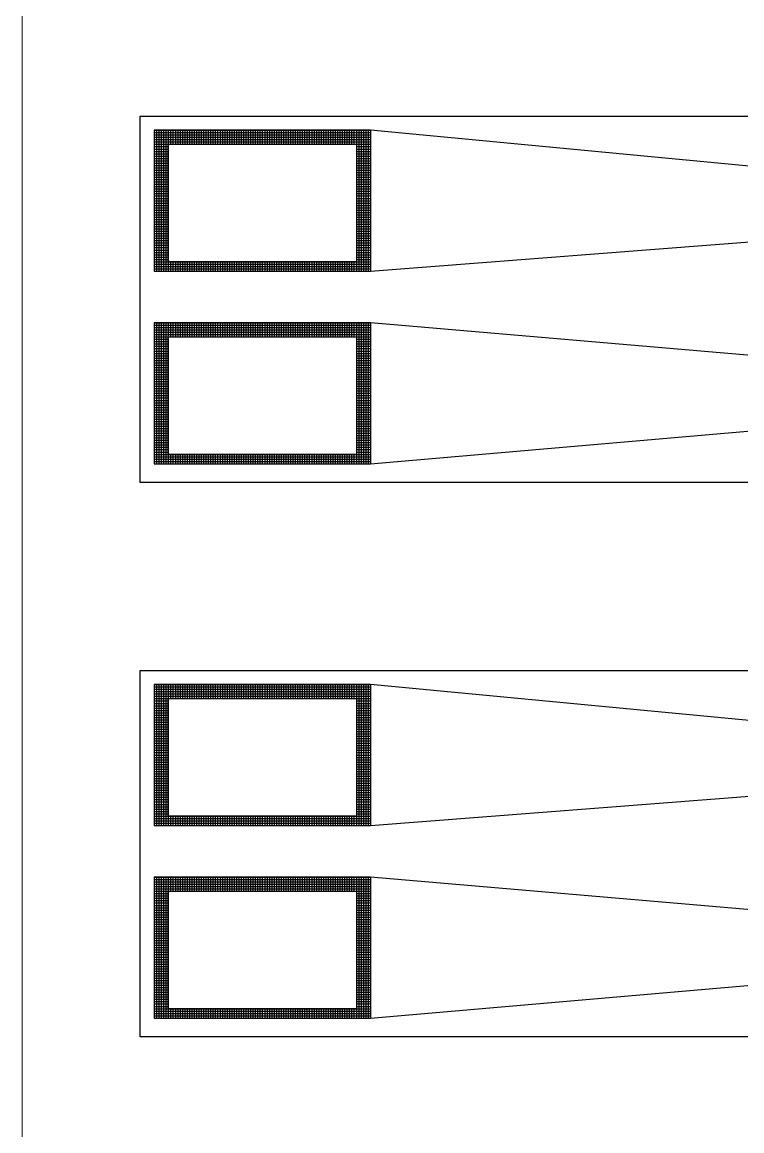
# Model space of a CAD drawing. Header units: millimetres. Extents: x 43.3 to 83.3, y 94.2 to 164.2.
# Drawn here: x 43.29 to 58.6, y 110.9 to 134.5 of the extents above; entities that cross this region are included whole.
import ezdxf

# ---------------------------------------------------------------- set-up
doc = ezdxf.new("R2010")
doc.units = ezdxf.units.MM
for name, color, linetype in [('Adhesion Layer', 52, 'Continuous'), ('Foil', 5, 'Continuous'), ('Opening', 1, 'Continuous'), ('Outline', 3, 'Continuous')]:
    doc.layers.add(name, color=color, linetype=linetype)

msp = doc.modelspace()

# ---------------------------------------------------------------- linework, layer by layer
at = {"layer": 'Adhesion Layer'}
for p, q in [((46.1, 132.2), (50.7, 132.2)), ((46.1, 132.2), (46.1, 129.2)), ((46.15, 132.2), (46.15, 129.2)), ((46.2, 132.2), (46.2, 129.2)), ((46.25, 132.2), (46.25, 129.2)), ((46.3, 132.2), (46.3, 129.2)), ((46.35, 132.2), (46.35, 129.2)), ((46.4, 132.2), (46.4, 129.2)), ((46.45, 132.2), (46.45, 131.9)), ((46.5, 132.2), (46.5, 131.9)), ((46.55, 132.2), (46.55, 131.9)), ((46.6, 132.2), (46.6, 131.9)), ((46.65, 132.2), (46.65, 131.9)), ((46.7, 132.2), (46.7, 131.9)), ((46.75, 132.2), (46.75, 131.9)), ((46.8, 132.2), (46.8, 131.9)), ((46.85, 132.2), (46.85, 131.9)), ((46.9, 132.2), (46.9, 131.9)), ((46.95, 132.2), (46.95, 131.9)), ((47, 132.2), (47, 131.9)), ((47.05, 132.2), (47.05, 131.9)), ((47.1, 132.2), (47.1, 131.9)), ((47.15, 132.2), (47.15, 131.9)), ((47.2, 132.2), (47.2, 131.9)), ((47.25, 132.2), (47.25, 131.9)), ((47.3, 132.2), (47.3, 131.9)), ((47.35, 132.2), (47.35, 131.9)), ((47.4, 132.2), (47.4, 131.9)), ((47.45, 132.2), (47.45, 131.9)), ((47.5, 132.2), (47.5, 131.9)), ((47.55, 132.2), (47.55, 131.9)), ((47.6, 132.2), (47.6, 131.9)), ((47.65, 132.2), (47.65, 131.9)), ((47.7, 132.2), (47.7, 131.9)), ((47.75, 132.2), (47.75, 131.9)), ((47.8, 132.2), (47.8, 131.9)), ((47.85, 132.2), (47.85, 131.9)), ((47.9, 132.2), (47.9, 131.9)), ((47.95, 132.2), (47.95, 131.9)), ((48, 132.2), (48, 131.9)), ((48.05, 132.2), (48.05, 131.9)), ((48.1, 132.2), (48.1, 131.9)), ((48.15, 132.2), (48.15, 131.9)), ((48.2, 132.2), (48.2, 131.9)), ((48.25, 132.2), (48.25, 131.9)), ((48.3, 132.2), (48.3, 131.9)), ((48.35, 132.2), (48.35, 131.9)), ((48.4, 132.2), (48.4, 131.9)), ((48.45, 132.2), (48.45, 131.9)), ((48.5, 132.2), (48.5, 131.9)), ((48.55, 132.2), (48.55, 131.9)), ((48.6, 132.2), (48.6, 131.9)), ((48.65, 132.2), (48.65, 131.9)), ((48.7, 132.2), (48.7, 131.9)), ((48.75, 132.2), (48.75, 131.9)), ((48.8, 132.2), (48.8, 131.9)), ((48.85, 132.2), (48.85, 131.9)), ((48.9, 132.2), (48.9, 131.9)), ((48.95, 132.2), (48.95, 131.9)), ((49, 132.2), (49, 131.9)), ((49.05, 132.2), (49.05, 131.9)), ((49.1, 132.2), (49.1, 131.9)), ((49.15, 132.2), (49.15, 131.9)), ((49.2, 132.2), (49.2, 131.9)), ((49.25, 132.2), (49.25, 131.9)), ((49.3, 132.2), (49.3, 131.9)), ((49.35, 132.2), (49.35, 131.9)), ((49.4, 132.2), (49.4, 131.9)), ((49.45, 132.2), (49.45, 131.9)), ((49.5, 132.2), (49.5, 131.9)), ((49.55, 132.2), (49.55, 131.9)), ((49.6, 132.2), (49.6, 131.9)), ((49.65, 132.2), (49.65, 131.9)), ((49.7, 132.2), (49.7, 131.9)), ((49.75, 132.2), (49.75, 131.9)), ((49.8, 132.2), (49.8, 131.9)), ((49.85, 132.2), (49.85, 131.9)), ((49.9, 132.2), (49.9, 131.9)), ((49.95, 132.2), (49.95, 131.9)), ((50, 132.2), (50, 131.9)), ((50.05, 132.2), (50.05, 131.9)), ((50.1, 132.2), (50.1, 131.9)), ((50.15, 132.2), (50.15, 131.9)), ((50.2, 132.2), (50.2, 131.9)), ((50.25, 132.2), (50.25, 131.9)), ((50.3, 132.2), (50.3, 131.9)), ((50.35, 132.2), (50.35, 131.9)), ((50.4, 132.2), (50.4, 129.2)), ((50.45, 132.2), (50.45, 129.2)), ((50.5, 132.2), (50.5, 129.2)), ((50.55, 132.2), (50.55, 129.2)), ((50.6, 132.2), (50.6, 129.2)), ((50.65, 132.2), (50.65, 129.2)), ((50.7, 132.2), (50.7, 129.2)), ((46.1, 132.15), (50.7, 132.15)), ((46.1, 132.1), (50.7, 132.1)), ((46.1, 132.05), (50.7, 132.05)), ((46.1, 132), (50.7, 132)), ((46.1, 131.95), (50.7, 131.95)), ((46.1, 131.9), (50.7, 131.9)), ((46.1, 131.85), (46.4, 131.85)), ((46.1, 131.8), (46.4, 131.8)), ((46.1, 131.75), (46.4, 131.75)), ((46.1, 131.7), (46.4, 131.7)), ((50.4, 131.85), (50.7, 131.85)), ((50.4, 131.8), (50.7, 131.8)), ((50.4, 131.75), (50.7, 131.75)), ((50.4, 131.7), (50.7, 131.7)), ((46.1, 131.65), (46.4, 131.65)), ((46.1, 131.6), (46.4, 131.6)), ((46.1, 131.55), (46.4, 131.55)), ((46.1, 131.5), (46.4, 131.5)), ((50.4, 131.65), (50.7, 131.65)), ((50.4, 131.6), (50.7, 131.6)), ((50.4, 131.55), (50.7, 131.55)), ((50.4, 131.5), (50.7, 131.5)), ((46.1, 131.45), (46.4, 131.45)), ((46.1, 131.4), (46.4, 131.4)), ((46.1, 131.35), (46.4, 131.35)), ((46.1, 131.3), (46.4, 131.3)), ((46.1, 131.25), (46.4, 131.25)), ((50.4, 131.45), (50.7, 131.45)), ((50.4, 131.4), (50.7, 131.4)), ((50.4, 131.35), (50.7, 131.35)), ((50.4, 131.3), (50.7, 131.3)), ((50.4, 131.25), (50.7, 131.25)), ((46.1, 131.2), (46.4, 131.2)), ((46.1, 131.15), (46.4, 131.15)), ((46.1, 131.1), (46.4, 131.1)), ((46.1, 131.05), (46.4, 131.05)), ((46.1, 131), (46.4, 131)), ((50.4, 131.2), (50.7, 131.2)), ((50.4, 131.15), (50.7, 131.15)), ((50.4, 131.1), (50.7, 131.1)), ((50.4, 131.05), (50.7, 131.05)), ((50.4, 131), (50.7, 131)), ((46.1, 130.95), (46.4, 130.95)), ((46.1, 130.9), (46.4, 130.9)), ((46.1, 130.85), (46.4, 130.85)), ((46.1, 130.8), (46.4, 130.8)), ((46.1, 130.75), (46.4, 130.75)), ((50.4, 130.95), (50.7, 130.95)), ((50.4, 130.9), (50.7, 130.9)), ((50.4, 130.85), (50.7, 130.85)), ((50.4, 130.8), (50.7, 130.8)), ((50.4, 130.75), (50.7, 130.75)), ((46.1, 130.7), (46.4, 130.7)), ((46.1, 130.65), (46.4, 130.65)), ((46.1, 130.6), (46.4, 130.6)), ((46.1, 130.55), (46.4, 130.55)), ((50.4, 130.7), (50.7, 130.7)), ((50.4, 130.65), (50.7, 130.65)), ((50.4, 130.6), (50.7, 130.6)), ((50.4, 130.55), (50.7, 130.55)), ((46.1, 130.5), (46.4, 130.5)), ((46.1, 130.45), (46.4, 130.45)), ((46.1, 130.4), (46.4, 130.4)), ((46.1, 130.35), (46.4, 130.35)), ((46.1, 130.3), (46.4, 130.3)), ((50.4, 130.5), (50.7, 130.5)), ((50.4, 130.45), (50.7, 130.45)), ((50.4, 130.4), (50.7, 130.4)), ((50.4, 130.35), (50.7, 130.35)), ((50.4, 130.3), (50.7, 130.3)), ((46.1, 130.25), (46.4, 130.25)), ((46.1, 130.2), (46.4, 130.2)), ((46.1, 130.15), (46.4, 130.15)), ((46.1, 130.1), (46.4, 130.1)), ((46.1, 130.05), (46.4, 130.05)), ((50.4, 130.25), (50.7, 130.25)), ((50.4, 130.2), (50.7, 130.2)), ((50.4, 130.15), (50.7, 130.15)), ((50.4, 130.1), (50.7, 130.1)), ((50.4, 130.05), (50.7, 130.05)), ((46.1, 130), (46.4, 130)), ((46.1, 129.95), (46.4, 129.95)), ((46.1, 129.9), (46.4, 129.9)), ((46.1, 129.85), (46.4, 129.85)), ((50.4, 130), (50.7, 130)), ((50.4, 129.95), (50.7, 129.95)), ((50.4, 129.9), (50.7, 129.9)), ((50.4, 129.85), (50.7, 129.85)), ((46.1, 129.8), (46.4, 129.8)), ((46.1, 129.75), (46.4, 129.75)), ((46.1, 129.7), (46.4, 129.7)), ((46.1, 129.65), (46.4, 129.65)), ((46.1, 129.6), (46.4, 129.6)), ((50.4, 129.8), (50.7, 129.8)), ((50.4, 129.75), (50.7, 129.75)), ((50.4, 129.7), (50.7, 129.7)), ((50.4, 129.65), (50.7, 129.65)), ((50.4, 129.6), (50.7, 129.6)), ((46.1, 129.55), (46.4, 129.55)), ((46.1, 129.5), (46.4, 129.5)), ((46.1, 129.45), (46.4, 129.45)), ((46.1, 129.4), (50.7, 129.4)), ((46.1, 129.35), (50.7, 129.35)), ((46.45, 129.4), (46.45, 129.2)), ((46.5, 129.4), (46.5, 129.2)), ((46.55, 129.4), (46.55, 129.2)), ((46.6, 129.4), (46.6, 129.2)), ((46.65, 129.4), (46.65, 129.2)), ((46.7, 129.4), (46.7, 129.2)), ((46.75, 129.4), (46.75, 129.2)), ((46.8, 129.4), (46.8, 129.2)), ((46.85, 129.4), (46.85, 129.2)), ((46.9, 129.4), (46.9, 129.2)), ((46.95, 129.4), (46.95, 129.2)), ((47, 129.4), (47, 129.2)), ((47.05, 129.4), (47.05, 129.2)), ((47.1, 129.4), (47.1, 129.2)), ((47.15, 129.4), (47.15, 129.2)), ((47.2, 129.4), (47.2, 129.2)), ((47.25, 129.4), (47.25, 129.2)), ((47.3, 129.4), (47.3, 129.2)), ((47.35, 129.4), (47.35, 129.2)), ((47.4, 129.4), (47.4, 129.2)), ((47.45, 129.4), (47.45, 129.2)), ((47.5, 129.4), (47.5, 129.2)), ((47.55, 129.4), (47.55, 129.2)), ((47.6, 129.4), (47.6, 129.2)), ((47.65, 129.4), (47.65, 129.2)), ((47.7, 129.4), (47.7, 129.2)), ((47.75, 129.4), (47.75, 129.2)), ((47.8, 129.4), (47.8, 129.2)), ((47.85, 129.4), (47.85, 129.2)), ((47.9, 129.4), (47.9, 129.2)), ((47.95, 129.4), (47.95, 129.2)), ((48, 129.4), (48, 129.2)), ((48.05, 129.4), (48.05, 129.2)), ((48.1, 129.4), (48.1, 129.2)), ((48.15, 129.4), (48.15, 129.2)), ((48.2, 129.4), (48.2, 129.2)), ((48.25, 129.4), (48.25, 129.2)), ((48.3, 129.4), (48.3, 129.2)), ((48.35, 129.4), (48.35, 129.2)), ((48.4, 129.4), (48.4, 129.2)), ((48.45, 129.4), (48.45, 129.2)), ((48.5, 129.4), (48.5, 129.2)), ((48.55, 129.4), (48.55, 129.2)), ((48.6, 129.4), (48.6, 129.2)), ((48.65, 129.4), (48.65, 129.2)), ((48.7, 129.4), (48.7, 129.2)), ((48.75, 129.4), (48.75, 129.2)), ((48.8, 129.4), (48.8, 129.2)), ((48.85, 129.4), (48.85, 129.2)), ((48.9, 129.4), (48.9, 129.2)), ((48.95, 129.4), (48.95, 129.2)), ((49, 129.4), (49, 129.2)), ((49.05, 129.4), (49.05, 129.2)), ((49.1, 129.4), (49.1, 129.2)), ((49.15, 129.4), (49.15, 129.2)), ((49.2, 129.4), (49.2, 129.2)), ((49.25, 129.4), (49.25, 129.2)), ((49.3, 129.4), (49.3, 129.2)), ((49.35, 129.4), (49.35, 129.2)), ((49.4, 129.4), (49.4, 129.2)), ((49.45, 129.4), (49.45, 129.2)), ((49.5, 129.4), (49.5, 129.2)), ((49.55, 129.4), (49.55, 129.2)), ((49.6, 129.4), (49.6, 129.2)), ((49.65, 129.4), (49.65, 129.2)), ((49.7, 129.4), (49.7, 129.2)), ((49.75, 129.4), (49.75, 129.2)), ((49.8, 129.4), (49.8, 129.2)), ((49.85, 129.4), (49.85, 129.2)), ((49.9, 129.4), (49.9, 129.2)), ((49.95, 129.4), (49.95, 129.2)), ((50, 129.4), (50, 129.2)), ((50.05, 129.4), (50.05, 129.2)), ((50.1, 129.4), (50.1, 129.2)), ((50.15, 129.4), (50.15, 129.2)), ((50.2, 129.4), (50.2, 129.2)), ((50.25, 129.4), (50.25, 129.2)), ((50.3, 129.4), (50.3, 129.2)), ((50.35, 129.4), (50.35, 129.2)), ((50.4, 129.55), (50.7, 129.55)), ((50.4, 129.5), (50.7, 129.5)), ((50.4, 129.45), (50.7, 129.45)), ((46.1, 129.3), (50.7, 129.3)), ((46.1, 129.25), (50.7, 129.25)), ((46.1, 129.2), (50.7, 129.2)), ((46.1, 128.1), (50.7, 128.1)), ((46.1, 128.1), (46.1, 125.1)), ((46.1, 128.05), (50.7, 128.05)), ((46.1, 128), (50.7, 128)), ((46.1, 127.95), (50.7, 127.95)), ((46.15, 128.1), (46.15, 125.1)), ((46.2, 128.1), (46.2, 125.1)), ((46.25, 128.1), (46.25, 125.1)), ((46.3, 128.1), (46.3, 125.1)), ((46.35, 128.1), (46.35, 125.1)), ((46.4, 128.1), (46.4, 125.1)), ((46.45, 128.1), (46.45, 127.8)), ((46.5, 128.1), (46.5, 127.8)), ((46.55, 128.1), (46.55, 127.8)), ((46.6, 128.1), (46.6, 127.8)), ((46.65, 128.1), (46.65, 127.8)), ((46.7, 128.1), (46.7, 127.8)), ((46.75, 128.1), (46.75, 127.8)), ((46.8, 128.1), (46.8, 127.8)), ((46.85, 128.1), (46.85, 127.8)), ((46.9, 128.1), (46.9, 127.8)), ((46.95, 128.1), (46.95, 127.8)), ((47, 128.1), (47, 127.8)), ((47.05, 128.1), (47.05, 127.8)), ((47.1, 128.1), (47.1, 127.8)), ((47.15, 128.1), (47.15, 127.8)), ((47.2, 128.1), (47.2, 127.8)), ((47.25, 128.1), (47.25, 127.8)), ((47.3, 128.1), (47.3, 127.8)), ((47.35, 128.1), (47.35, 127.8)), ((47.4, 128.1), (47.4, 127.8)), ((47.45, 128.1), (47.45, 127.8)), ((47.5, 128.1), (47.5, 127.8)), ((47.55, 128.1), (47.55, 127.8)), ((47.6, 128.1), (47.6, 127.8)), ((47.65, 128.1), (47.65, 127.8)), ((47.7, 128.1), (47.7, 127.8)), ((47.75, 128.1), (47.75, 127.8)), ((47.8, 128.1), (47.8, 127.8)), ((47.85, 128.1), (47.85, 127.8)), ((47.9, 128.1), (47.9, 127.8)), ((47.95, 128.1), (47.95, 127.8)), ((48, 128.1), (48, 127.8)), ((48.05, 128.1), (48.05, 127.8)), ((48.1, 128.1), (48.1, 127.8)), ((48.15, 128.1), (48.15, 127.8)), ((48.2, 128.1), (48.2, 127.8)), ((48.25, 128.1), (48.25, 127.8)), ((48.3, 128.1), (48.3, 127.8)), ((48.35, 128.1), (48.35, 127.8)), ((48.4, 128.1), (48.4, 127.8)), ((48.45, 128.1), (48.45, 127.8)), ((48.5, 128.1), (48.5, 127.8)), ((48.55, 128.1), (48.55, 127.8)), ((48.6, 128.1), (48.6, 127.8)), ((48.65, 128.1), (48.65, 127.8)), ((48.7, 128.1), (48.7, 127.8)), ((48.75, 128.1), (48.75, 127.8)), ((48.8, 128.1), (48.8, 127.8)), ((48.85, 128.1), (48.85, 127.8)), ((48.9, 128.1), (48.9, 127.8)), ((48.95, 128.1), (48.95, 127.8)), ((49, 128.1), (49, 127.8)), ((49.05, 128.1), (49.05, 127.8)), ((49.1, 128.1), (49.1, 127.8)), ((49.15, 128.1), (49.15, 127.8)), ((49.2, 128.1), (49.2, 127.8)), ((49.25, 128.1), (49.25, 127.8)), ((49.3, 128.1), (49.3, 127.8)), ((49.35, 128.1), (49.35, 127.8)), ((49.4, 128.1), (49.4, 127.8)), ((49.45, 128.1), (49.45, 127.8)), ((49.5, 128.1), (49.5, 127.8)), ((49.55, 128.1), (49.55, 127.8)), ((49.6, 128.1), (49.6, 127.8)), ((49.65, 128.1), (49.65, 127.8)), ((49.7, 128.1), (49.7, 127.8)), ((49.75, 128.1), (49.75, 127.8)), ((49.8, 128.1), (49.8, 127.8)), ((49.85, 128.1), (49.85, 127.8)), ((49.9, 128.1), (49.9, 127.8)), ((49.95, 128.1), (49.95, 127.8)), ((50, 128.1), (50, 127.8)), ((50.05, 128.1), (50.05, 127.8)), ((50.1, 128.1), (50.1, 127.8)), ((50.15, 128.1), (50.15, 127.8)), ((50.2, 128.1), (50.2, 127.8)), ((50.25, 128.1), (50.25, 127.8)), ((50.3, 128.1), (50.3, 127.8)), ((50.35, 128.1), (50.35, 127.8)), ((50.4, 128.1), (50.4, 125.1)), ((50.45, 128.1), (50.45, 125.1)), ((50.5, 128.1), (50.5, 125.1)), ((50.55, 128.1), (50.55, 125.1)), ((50.6, 128.1), (50.6, 125.1)), ((50.65, 128.1), (50.65, 125.1)), ((50.7, 128.1), (50.7, 125.1)), ((46.1, 127.9), (50.7, 127.9)), ((46.1, 127.85), (50.7, 127.85)), ((46.1, 127.8), (50.7, 127.8)), ((46.1, 127.75), (46.4, 127.75)), ((46.1, 127.7), (46.4, 127.7)), ((50.4, 127.75), (50.7, 127.75)), ((50.4, 127.7), (50.7, 127.7)), ((46.1, 127.65), (46.4, 127.65)), ((46.1, 127.6), (46.4, 127.6)), ((46.1, 127.55), (46.4, 127.55)), ((46.1, 127.5), (46.4, 127.5)), ((46.1, 127.45), (46.4, 127.45)), ((50.4, 127.65), (50.7, 127.65)), ((50.4, 127.6), (50.7, 127.6)), ((50.4, 127.55), (50.7, 127.55)), ((50.4, 127.5), (50.7, 127.5)), ((50.4, 127.45), (50.7, 127.45)), ((46.1, 127.4), (46.4, 127.4)), ((46.1, 127.35), (46.4, 127.35)), ((46.1, 127.3), (46.4, 127.3)), ((46.1, 127.25), (46.4, 127.25)), ((50.4, 127.4), (50.7, 127.4)), ((50.4, 127.35), (50.7, 127.35)), ((50.4, 127.3), (50.7, 127.3)), ((50.4, 127.25), (50.7, 127.25)), ((46.1, 127.2), (46.4, 127.2)), ((46.1, 127.15), (46.4, 127.15)), ((46.1, 127.1), (46.4, 127.1)), ((46.1, 127.05), (46.4, 127.05)), ((46.1, 127), (46.4, 127)), ((50.4, 127.2), (50.7, 127.2)), ((50.4, 127.15), (50.7, 127.15)), ((50.4, 127.1), (50.7, 127.1)), ((50.4, 127.05), (50.7, 127.05)), ((50.4, 127), (50.7, 127)), ((46.1, 126.95), (46.4, 126.95)), ((46.1, 126.9), (46.4, 126.9)), ((46.1, 126.85), (46.4, 126.85)), ((46.1, 126.8), (46.4, 126.8)), ((46.1, 126.75), (46.4, 126.75)), ((50.4, 126.95), (50.7, 126.95)), ((50.4, 126.9), (50.7, 126.9)), ((50.4, 126.85), (50.7, 126.85)), ((50.4, 126.8), (50.7, 126.8)), ((50.4, 126.75), (50.7, 126.75)), ((46.1, 126.7), (46.4, 126.7)), ((46.1, 126.65), (46.4, 126.65)), ((46.1, 126.6), (46.4, 126.6)), ((46.1, 126.55), (46.4, 126.55)), ((46.1, 126.5), (46.4, 126.5)), ((50.4, 126.7), (50.7, 126.7)), ((50.4, 126.65), (50.7, 126.65)), ((50.4, 126.6), (50.7, 126.6)), ((50.4, 126.55), (50.7, 126.55)), ((50.4, 126.5), (50.7, 126.5)), ((46.1, 126.45), (46.4, 126.45)), ((46.1, 126.4), (46.4, 126.4)), ((46.1, 126.35), (46.4, 126.35)), ((46.1, 126.3), (46.4, 126.3)), ((50.4, 126.45), (50.7, 126.45)), ((50.4, 126.4), (50.7, 126.4)), ((50.4, 126.35), (50.7, 126.35)), ((50.4, 126.3), (50.7, 126.3)), ((46.1, 126.25), (46.4, 126.25)), ((46.1, 126.2), (46.4, 126.2)), ((46.1, 126.15), (46.4, 126.15)), ((46.1, 126.1), (46.4, 126.1)), ((46.1, 126.05), (46.4, 126.05)), ((50.4, 126.25), (50.7, 126.25)), ((50.4, 126.2), (50.7, 126.2)), ((50.4, 126.15), (50.7, 126.15)), ((50.4, 126.1), (50.7, 126.1)), ((50.4, 126.05), (50.7, 126.05)), ((46.1, 126), (46.4, 126)), ((46.1, 125.95), (46.4, 125.95)), ((46.1, 125.9), (46.4, 125.9)), ((46.1, 125.85), (46.4, 125.85)), ((46.1, 125.8), (46.4, 125.8)), ((50.4, 126), (50.7, 126)), ((50.4, 125.95), (50.7, 125.95)), ((50.4, 125.9), (50.7, 125.9)), ((50.4, 125.85), (50.7, 125.85)), ((50.4, 125.8), (50.7, 125.8)), ((46.1, 125.75), (46.4, 125.75)), ((46.1, 125.7), (46.4, 125.7)), ((46.1, 125.65), (46.4, 125.65)), ((46.1, 125.6), (46.4, 125.6)), ((50.4, 125.75), (50.7, 125.75)), ((50.4, 125.7), (50.7, 125.7)), ((50.4, 125.65), (50.7, 125.65)), ((50.4, 125.6), (50.7, 125.6)), ((46.1, 125.55), (46.4, 125.55)), ((46.1, 125.5), (46.4, 125.5)), ((46.1, 125.45), (46.4, 125.45)), ((46.1, 125.4), (46.4, 125.4)), ((46.1, 125.35), (46.4, 125.35)), ((50.4, 125.55), (50.7, 125.55)), ((50.4, 125.5), (50.7, 125.5)), ((50.4, 125.45), (50.7, 125.45)), ((50.4, 125.4), (50.7, 125.4)), ((50.4, 125.35), (50.7, 125.35)), ((46.1, 125.3), (50.7, 125.3)), ((46.1, 125.25), (50.7, 125.25)), ((46.1, 125.2), (50.7, 125.2)), ((46.1, 125.15), (50.7, 125.15)), ((46.1, 125.1), (50.7, 125.1)), ((46.45, 125.3), (46.45, 125.1)), ((46.5, 125.3), (46.5, 125.1)), ((46.55, 125.3), (46.55, 125.1)), ((46.6, 125.3), (46.6, 125.1)), ((46.65, 125.3), (46.65, 125.1)), ((46.7, 125.3), (46.7, 125.1)), ((46.75, 125.3), (46.75, 125.1)), ((46.8, 125.3), (46.8, 125.1)), ((46.85, 125.3), (46.85, 125.1)), ((46.9, 125.3), (46.9, 125.1)), ((46.95, 125.3), (46.95, 125.1)), ((47, 125.3), (47, 125.1)), ((47.05, 125.3), (47.05, 125.1)), ((47.1, 125.3), (47.1, 125.1)), ((47.15, 125.3), (47.15, 125.1)), ((47.2, 125.3), (47.2, 125.1)), ((47.25, 125.3), (47.25, 125.1)), ((47.3, 125.3), (47.3, 125.1)), ((47.35, 125.3), (47.35, 125.1)), ((47.4, 125.3), (47.4, 125.1)), ((47.45, 125.3), (47.45, 125.1)), ((47.5, 125.3), (47.5, 125.1)), ((47.55, 125.3), (47.55, 125.1)), ((47.6, 125.3), (47.6, 125.1)), ((47.65, 125.3), (47.65, 125.1)), ((47.7, 125.3), (47.7, 125.1)), ((47.75, 125.3), (47.75, 125.1)), ((47.8, 125.3), (47.8, 125.1)), ((47.85, 125.3), (47.85, 125.1)), ((47.9, 125.3), (47.9, 125.1)), ((47.95, 125.3), (47.95, 125.1)), ((48, 125.3), (48, 125.1)), ((48.05, 125.3), (48.05, 125.1)), ((48.1, 125.3), (48.1, 125.1)), ((48.15, 125.3), (48.15, 125.1)), ((48.2, 125.3), (48.2, 125.1)), ((48.25, 125.3), (48.25, 125.1)), ((48.3, 125.3), (48.3, 125.1)), ((48.35, 125.3), (48.35, 125.1)), ((48.4, 125.3), (48.4, 125.1)), ((48.45, 125.3), (48.45, 125.1)), ((48.5, 125.3), (48.5, 125.1)), ((48.55, 125.3), (48.55, 125.1)), ((48.6, 125.3), (48.6, 125.1)), ((48.65, 125.3), (48.65, 125.1)), ((48.7, 125.3), (48.7, 125.1)), ((48.75, 125.3), (48.75, 125.1)), ((48.8, 125.3), (48.8, 125.1)), ((48.85, 125.3), (48.85, 125.1)), ((48.9, 125.3), (48.9, 125.1)), ((48.95, 125.3), (48.95, 125.1)), ((49, 125.3), (49, 125.1)), ((49.05, 125.3), (49.05, 125.1)), ((49.1, 125.3), (49.1, 125.1)), ((49.15, 125.3), (49.15, 125.1)), ((49.2, 125.3), (49.2, 125.1)), ((49.25, 125.3), (49.25, 125.1)), ((49.3, 125.3), (49.3, 125.1)), ((49.35, 125.3), (49.35, 125.1)), ((49.4, 125.3), (49.4, 125.1)), ((49.45, 125.3), (49.45, 125.1)), ((49.5, 125.3), (49.5, 125.1)), ((49.55, 125.3), (49.55, 125.1)), ((49.6, 125.3), (49.6, 125.1)), ((49.65, 125.3), (49.65, 125.1)), ((49.7, 125.3), (49.7, 125.1)), ((49.75, 125.3), (49.75, 125.1)), ((49.8, 125.3), (49.8, 125.1)), ((49.85, 125.3), (49.85, 125.1)), ((49.9, 125.3), (49.9, 125.1)), ((49.95, 125.3), (49.95, 125.1)), ((50, 125.3), (50, 125.1)), ((50.05, 125.3), (50.05, 125.1)), ((50.1, 125.3), (50.1, 125.1)), ((50.15, 125.3), (50.15, 125.1)), ((50.2, 125.3), (50.2, 125.1)), ((50.25, 125.3), (50.25, 125.1)), ((50.3, 125.3), (50.3, 125.1)), ((50.35, 125.3), (50.35, 125.1)), ((46.1, 120.4), (50.7, 120.4)), ((46.1, 120.4), (46.1, 117.4)), ((46.15, 120.4), (46.15, 117.4)), ((46.2, 120.4), (46.2, 117.4)), ((46.25, 120.4), (46.25, 117.4)), ((46.3, 120.4), (46.3, 117.4)), ((46.35, 120.4), (46.35, 117.4)), ((46.4, 120.4), (46.4, 117.4)), ((46.45, 120.4), (46.45, 120.1)), ((46.5, 120.4), (46.5, 120.1)), ((46.55, 120.4), (46.55, 120.1)), ((46.6, 120.4), (46.6, 120.1)), ((46.65, 120.4), (46.65, 120.1)), ((46.7, 120.4), (46.7, 120.1)), ((46.75, 120.4), (46.75, 120.1)), ((46.8, 120.4), (46.8, 120.1)), ((46.85, 120.4), (46.85, 120.1)), ((46.9, 120.4), (46.9, 120.1)), ((46.95, 120.4), (46.95, 120.1)), ((47, 120.4), (47, 120.1)), ((47.05, 120.4), (47.05, 120.1)), ((47.1, 120.4), (47.1, 120.1)), ((47.15, 120.4), (47.15, 120.1)), ((47.2, 120.4), (47.2, 120.1)), ((47.25, 120.4), (47.25, 120.1)), ((47.3, 120.4), (47.3, 120.1)), ((47.35, 120.4), (47.35, 120.1)), ((47.4, 120.4), (47.4, 120.1)), ((47.45, 120.4), (47.45, 120.1)), ((47.5, 120.4), (47.5, 120.1)), ((47.55, 120.4), (47.55, 120.1)), ((47.6, 120.4), (47.6, 120.1)), ((47.65, 120.4), (47.65, 120.1)), ((47.7, 120.4), (47.7, 120.1)), ((47.75, 120.4), (47.75, 120.1)), ((47.8, 120.4), (47.8, 120.1)), ((47.85, 120.4), (47.85, 120.1)), ((47.9, 120.4), (47.9, 120.1)), ((47.95, 120.4), (47.95, 120.1)), ((48, 120.4), (48, 120.1)), ((48.05, 120.4), (48.05, 120.1)), ((48.1, 120.4), (48.1, 120.1)), ((48.15, 120.4), (48.15, 120.1)), ((48.2, 120.4), (48.2, 120.1)), ((48.25, 120.4), (48.25, 120.1)), ((48.3, 120.4), (48.3, 120.1)), ((48.35, 120.4), (48.35, 120.1)), ((48.4, 120.4), (48.4, 120.1)), ((48.45, 120.4), (48.45, 120.1)), ((48.5, 120.4), (48.5, 120.1)), ((48.55, 120.4), (48.55, 120.1)), ((48.6, 120.4), (48.6, 120.1)), ((48.65, 120.4), (48.65, 120.1)), ((48.7, 120.4), (48.7, 120.1)), ((48.75, 120.4), (48.75, 120.1)), ((48.8, 120.4), (48.8, 120.1)), ((48.85, 120.4), (48.85, 120.1)), ((48.9, 120.4), (48.9, 120.1)), ((48.95, 120.4), (48.95, 120.1)), ((49, 120.4), (49, 120.1)), ((49.05, 120.4), (49.05, 120.1)), ((49.1, 120.4), (49.1, 120.1)), ((49.15, 120.4), (49.15, 120.1)), ((49.2, 120.4), (49.2, 120.1)), ((49.25, 120.4), (49.25, 120.1)), ((49.3, 120.4), (49.3, 120.1)), ((49.35, 120.4), (49.35, 120.1)), ((49.4, 120.4), (49.4, 120.1)), ((49.45, 120.4), (49.45, 120.1)), ((49.5, 120.4), (49.5, 120.1)), ((49.55, 120.4), (49.55, 120.1)), ((49.6, 120.4), (49.6, 120.1)), ((49.65, 120.4), (49.65, 120.1)), ((49.7, 120.4), (49.7, 120.1)), ((49.75, 120.4), (49.75, 120.1)), ((49.8, 120.4), (49.8, 120.1)), ((49.85, 120.4), (49.85, 120.1)), ((49.9, 120.4), (49.9, 120.1)), ((49.95, 120.4), (49.95, 120.1)), ((50, 120.4), (50, 120.1)), ((50.05, 120.4), (50.05, 120.1)), ((50.1, 120.4), (50.1, 120.1)), ((50.15, 120.4), (50.15, 120.1)), ((50.2, 120.4), (50.2, 120.1)), ((50.25, 120.4), (50.25, 120.1)), ((50.3, 120.4), (50.3, 120.1)), ((50.35, 120.4), (50.35, 120.1)), ((50.4, 120.4), (50.4, 117.4)), ((50.45, 120.4), (50.45, 117.4)), ((50.5, 120.4), (50.5, 117.4)), ((50.55, 120.4), (50.55, 117.4)), ((50.6, 120.4), (50.6, 117.4)), ((50.65, 120.4), (50.65, 117.4)), ((50.7, 120.4), (50.7, 117.4)), ((46.1, 120.35), (50.7, 120.35)), ((46.1, 120.3), (50.7, 120.3)), ((46.1, 120.25), (50.7, 120.25)), ((46.1, 120.2), (50.7, 120.2)), ((46.1, 120.15), (50.7, 120.15)), ((46.1, 120.1), (50.7, 120.1)), ((46.1, 120.05), (46.4, 120.05)), ((46.1, 120), (46.4, 120)), ((46.1, 119.95), (46.4, 119.95)), ((46.1, 119.9), (46.4, 119.9)), ((50.4, 120.05), (50.7, 120.05)), ((50.4, 120), (50.7, 120)), ((50.4, 119.95), (50.7, 119.95)), ((50.4, 119.9), (50.7, 119.9)), ((46.1, 119.85), (46.4, 119.85)), ((46.1, 119.8), (46.4, 119.8)), ((46.1, 119.75), (46.4, 119.75)), ((46.1, 119.7), (46.4, 119.7)), ((50.4, 119.85), (50.7, 119.85)), ((50.4, 119.8), (50.7, 119.8)), ((50.4, 119.75), (50.7, 119.75)), ((50.4, 119.7), (50.7, 119.7)), ((46.1, 119.65), (46.4, 119.65)), ((46.1, 119.6), (46.4, 119.6)), ((46.1, 119.55), (46.4, 119.55)), ((46.1, 119.5), (46.4, 119.5)), ((46.1, 119.45), (46.4, 119.45)), ((50.4, 119.65), (50.7, 119.65)), ((50.4, 119.6), (50.7, 119.6)), ((50.4, 119.55), (50.7, 119.55)), ((50.4, 119.5), (50.7, 119.5)), ((50.4, 119.45), (50.7, 119.45)), ((46.1, 119.4), (46.4, 119.4)), ((46.1, 119.35), (46.4, 119.35)), ((46.1, 119.3), (46.4, 119.3)), ((46.1, 119.25), (46.4, 119.25)), ((46.1, 119.2), (46.4, 119.2)), ((50.4, 119.4), (50.7, 119.4)), ((50.4, 119.35), (50.7, 119.35)), ((50.4, 119.3), (50.7, 119.3)), ((50.4, 119.25), (50.7, 119.25)), ((50.4, 119.2), (50.7, 119.2)), ((46.1, 119.15), (46.4, 119.15)), ((46.1, 119.1), (46.4, 119.1)), ((46.1, 119.05), (46.4, 119.05)), ((46.1, 119), (46.4, 119)), ((46.1, 118.95), (46.4, 118.95)), ((50.4, 119.15), (50.7, 119.15)), ((50.4, 119.1), (50.7, 119.1)), ((50.4, 119.05), (50.7, 119.05)), ((50.4, 119), (50.7, 119)), ((50.4, 118.95), (50.7, 118.95)), ((46.1, 118.9), (46.4, 118.9)), ((46.1, 118.85), (46.4, 118.85)), ((46.1, 118.8), (46.4, 118.8)), ((46.1, 118.75), (46.4, 118.75)), ((50.4, 118.9), (50.7, 118.9)), ((50.4, 118.85), (50.7, 118.85)), ((50.4, 118.8), (50.7, 118.8)), ((50.4, 118.75), (50.7, 118.75)), ((46.1, 118.7), (46.4, 118.7)), ((46.1, 118.65), (46.4, 118.65)), ((46.1, 118.6), (46.4, 118.6)), ((46.1, 118.55), (46.4, 118.55)), ((46.1, 118.5), (46.4, 118.5)), ((50.4, 118.7), (50.7, 118.7)), ((50.4, 118.65), (50.7, 118.65)), ((50.4, 118.6), (50.7, 118.6)), ((50.4, 118.55), (50.7, 118.55)), ((50.4, 118.5), (50.7, 118.5)), ((46.1, 118.45), (46.4, 118.45)), ((46.1, 118.4), (46.4, 118.4)), ((46.1, 118.35), (46.4, 118.35)), ((46.1, 118.3), (46.4, 118.3)), ((46.1, 118.25), (46.4, 118.25)), ((50.4, 118.45), (50.7, 118.45)), ((50.4, 118.4), (50.7, 118.4)), ((50.4, 118.35), (50.7, 118.35)), ((50.4, 118.3), (50.7, 118.3)), ((50.4, 118.25), (50.7, 118.25)), ((46.1, 118.2), (46.4, 118.2)), ((46.1, 118.15), (46.4, 118.15)), ((46.1, 118.1), (46.4, 118.1)), ((46.1, 118.05), (46.4, 118.05)), ((50.4, 118.2), (50.7, 118.2)), ((50.4, 118.15), (50.7, 118.15)), ((50.4, 118.1), (50.7, 118.1)), ((50.4, 118.05), (50.7, 118.05)), ((46.1, 118), (46.4, 118)), ((46.1, 117.95), (46.4, 117.95)), ((46.1, 117.9), (46.4, 117.9)), ((46.1, 117.85), (46.4, 117.85)), ((46.1, 117.8), (46.4, 117.8)), ((50.4, 118), (50.7, 118)), ((50.4, 117.95), (50.7, 117.95)), ((50.4, 117.9), (50.7, 117.9)), ((50.4, 117.85), (50.7, 117.85)), ((50.4, 117.8), (50.7, 117.8)), ((46.1, 117.75), (46.4, 117.75)), ((46.1, 117.7), (46.4, 117.7)), ((46.1, 117.65), (46.4, 117.65)), ((46.1, 117.6), (50.7, 117.6)), ((46.1, 117.55), (50.7, 117.55)), ((46.45, 117.6), (46.45, 117.4)), ((46.5, 117.6), (46.5, 117.4)), ((46.55, 117.6), (46.55, 117.4)), ((46.6, 117.6), (46.6, 117.4)), ((46.65, 117.6), (46.65, 117.4)), ((46.7, 117.6), (46.7, 117.4)), ((46.75, 117.6), (46.75, 117.4)), ((46.8, 117.6), (46.8, 117.4)), ((46.85, 117.6), (46.85, 117.4)), ((46.9, 117.6), (46.9, 117.4)), ((46.95, 117.6), (46.95, 117.4)), ((47, 117.6), (47, 117.4)), ((47.05, 117.6), (47.05, 117.4)), ((47.1, 117.6), (47.1, 117.4)), ((47.15, 117.6), (47.15, 117.4)), ((47.2, 117.6), (47.2, 117.4)), ((47.25, 117.6), (47.25, 117.4)), ((47.3, 117.6), (47.3, 117.4)), ((47.35, 117.6), (47.35, 117.4)), ((47.4, 117.6), (47.4, 117.4)), ((47.45, 117.6), (47.45, 117.4)), ((47.5, 117.6), (47.5, 117.4)), ((47.55, 117.6), (47.55, 117.4)), ((47.6, 117.6), (47.6, 117.4)), ((47.65, 117.6), (47.65, 117.4)), ((47.7, 117.6), (47.7, 117.4)), ((47.75, 117.6), (47.75, 117.4)), ((47.8, 117.6), (47.8, 117.4)), ((47.85, 117.6), (47.85, 117.4)), ((47.9, 117.6), (47.9, 117.4)), ((47.95, 117.6), (47.95, 117.4)), ((48, 117.6), (48, 117.4)), ((48.05, 117.6), (48.05, 117.4)), ((48.1, 117.6), (48.1, 117.4)), ((48.15, 117.6), (48.15, 117.4)), ((48.2, 117.6), (48.2, 117.4)), ((48.25, 117.6), (48.25, 117.4)), ((48.3, 117.6), (48.3, 117.4)), ((48.35, 117.6), (48.35, 117.4)), ((48.4, 117.6), (48.4, 117.4)), ((48.45, 117.6), (48.45, 117.4)), ((48.5, 117.6), (48.5, 117.4)), ((48.55, 117.6), (48.55, 117.4)), ((48.6, 117.6), (48.6, 117.4)), ((48.65, 117.6), (48.65, 117.4)), ((48.7, 117.6), (48.7, 117.4)), ((48.75, 117.6), (48.75, 117.4)), ((48.8, 117.6), (48.8, 117.4)), ((48.85, 117.6), (48.85, 117.4)), ((48.9, 117.6), (48.9, 117.4)), ((48.95, 117.6), (48.95, 117.4)), ((49, 117.6), (49, 117.4)), ((49.05, 117.6), (49.05, 117.4)), ((49.1, 117.6), (49.1, 117.4)), ((49.15, 117.6), (49.15, 117.4)), ((49.2, 117.6), (49.2, 117.4)), ((49.25, 117.6), (49.25, 117.4)), ((49.3, 117.6), (49.3, 117.4)), ((49.35, 117.6), (49.35, 117.4)), ((49.4, 117.6), (49.4, 117.4)), ((49.45, 117.6), (49.45, 117.4)), ((49.5, 117.6), (49.5, 117.4)), ((49.55, 117.6), (49.55, 117.4)), ((49.6, 117.6), (49.6, 117.4)), ((49.65, 117.6), (49.65, 117.4)), ((49.7, 117.6), (49.7, 117.4)), ((49.75, 117.6), (49.75, 117.4)), ((49.8, 117.6), (49.8, 117.4)), ((49.85, 117.6), (49.85, 117.4)), ((49.9, 117.6), (49.9, 117.4)), ((49.95, 117.6), (49.95, 117.4)), ((50, 117.6), (50, 117.4)), ((50.05, 117.6), (50.05, 117.4)), ((50.1, 117.6), (50.1, 117.4)), ((50.15, 117.6), (50.15, 117.4)), ((50.2, 117.6), (50.2, 117.4)), ((50.25, 117.6), (50.25, 117.4)), ((50.3, 117.6), (50.3, 117.4)), ((50.35, 117.6), (50.35, 117.4)), ((50.4, 117.75), (50.7, 117.75)), ((50.4, 117.7), (50.7, 117.7)), ((50.4, 117.65), (50.7, 117.65)), ((46.1, 117.5), (50.7, 117.5)), ((46.1, 117.45), (50.7, 117.45)), ((46.1, 117.4), (50.7, 117.4)), ((46.1, 116.3), (50.7, 116.3)), ((46.1, 116.3), (46.1, 113.3)), ((46.1, 116.25), (50.7, 116.25)), ((46.1, 116.2), (50.7, 116.2)), ((46.1, 116.15), (50.7, 116.15)), ((46.15, 116.3), (46.15, 113.3)), ((46.2, 116.3), (46.2, 113.3)), ((46.25, 116.3), (46.25, 113.3)), ((46.3, 116.3), (46.3, 113.3)), ((46.35, 116.3), (46.35, 113.3)), ((46.4, 116.3), (46.4, 113.3)), ((46.45, 116.3), (46.45, 116)), ((46.5, 116.3), (46.5, 116)), ((46.55, 116.3), (46.55, 116)), ((46.6, 116.3), (46.6, 116)), ((46.65, 116.3), (46.65, 116)), ((46.7, 116.3), (46.7, 116)), ((46.75, 116.3), (46.75, 116)), ((46.8, 116.3), (46.8, 116)), ((46.85, 116.3), (46.85, 116)), ((46.9, 116.3), (46.9, 116)), ((46.95, 116.3), (46.95, 116)), ((47, 116.3), (47, 116)), ((47.05, 116.3), (47.05, 116)), ((47.1, 116.3), (47.1, 116)), ((47.15, 116.3), (47.15, 116)), ((47.2, 116.3), (47.2, 116)), ((47.25, 116.3), (47.25, 116)), ((47.3, 116.3), (47.3, 116)), ((47.35, 116.3), (47.35, 116)), ((47.4, 116.3), (47.4, 116)), ((47.45, 116.3), (47.45, 116)), ((47.5, 116.3), (47.5, 116)), ((47.55, 116.3), (47.55, 116)), ((47.6, 116.3), (47.6, 116)), ((47.65, 116.3), (47.65, 116)), ((47.7, 116.3), (47.7, 116)), ((47.75, 116.3), (47.75, 116)), ((47.8, 116.3), (47.8, 116)), ((47.85, 116.3), (47.85, 116)), ((47.9, 116.3), (47.9, 116)), ((47.95, 116.3), (47.95, 116)), ((48, 116.3), (48, 116)), ((48.05, 116.3), (48.05, 116)), ((48.1, 116.3), (48.1, 116)), ((48.15, 116.3), (48.15, 116)), ((48.2, 116.3), (48.2, 116)), ((48.25, 116.3), (48.25, 116)), ((48.3, 116.3), (48.3, 116)), ((48.35, 116.3), (48.35, 116)), ((48.4, 116.3), (48.4, 116)), ((48.45, 116.3), (48.45, 116)), ((48.5, 116.3), (48.5, 116)), ((48.55, 116.3), (48.55, 116)), ((48.6, 116.3), (48.6, 116)), ((48.65, 116.3), (48.65, 116)), ((48.7, 116.3), (48.7, 116)), ((48.75, 116.3), (48.75, 116)), ((48.8, 116.3), (48.8, 116)), ((48.85, 116.3), (48.85, 116)), ((48.9, 116.3), (48.9, 116)), ((48.95, 116.3), (48.95, 116)), ((49, 116.3), (49, 116)), ((49.05, 116.3), (49.05, 116)), ((49.1, 116.3), (49.1, 116)), ((49.15, 116.3), (49.15, 116)), ((49.2, 116.3), (49.2, 116)), ((49.25, 116.3), (49.25, 116)), ((49.3, 116.3), (49.3, 116)), ((49.35, 116.3), (49.35, 116)), ((49.4, 116.3), (49.4, 116)), ((49.45, 116.3), (49.45, 116)), ((49.5, 116.3), (49.5, 116)), ((49.55, 116.3), (49.55, 116)), ((49.6, 116.3), (49.6, 116)), ((49.65, 116.3), (49.65, 116)), ((49.7, 116.3), (49.7, 116)), ((49.75, 116.3), (49.75, 116)), ((49.8, 116.3), (49.8, 116)), ((49.85, 116.3), (49.85, 116)), ((49.9, 116.3), (49.9, 116)), ((49.95, 116.3), (49.95, 116)), ((50, 116.3), (50, 116)), ((50.05, 116.3), (50.05, 116)), ((50.1, 116.3), (50.1, 116)), ((50.15, 116.3), (50.15, 116)), ((50.2, 116.3), (50.2, 116)), ((50.25, 116.3), (50.25, 116)), ((50.3, 116.3), (50.3, 116)), ((50.35, 116.3), (50.35, 116)), ((50.4, 116.3), (50.4, 113.3)), ((50.45, 116.3), (50.45, 113.3)), ((50.5, 116.3), (50.5, 113.3)), ((50.55, 116.3), (50.55, 113.3)), ((50.6, 116.3), (50.6, 113.3)), ((50.65, 116.3), (50.65, 113.3)), ((50.7, 116.3), (50.7, 113.3)), ((46.1, 116.1), (50.7, 116.1)), ((46.1, 116.05), (50.7, 116.05)), ((46.1, 116), (50.7, 116)), ((46.1, 115.95), (46.4, 115.95)), ((46.1, 115.9), (46.4, 115.9)), ((50.4, 115.95), (50.7, 115.95)), ((50.4, 115.9), (50.7, 115.9)), ((46.1, 115.85), (46.4, 115.85)), ((46.1, 115.8), (46.4, 115.8)), ((46.1, 115.75), (46.4, 115.75)), ((46.1, 115.7), (46.4, 115.7)), ((46.1, 115.65), (46.4, 115.65)), ((50.4, 115.85), (50.7, 115.85)), ((50.4, 115.8), (50.7, 115.8)), ((50.4, 115.75), (50.7, 115.75)), ((50.4, 115.7), (50.7, 115.7)), ((50.4, 115.65), (50.7, 115.65)), ((46.1, 115.6), (46.4, 115.6)), ((46.1, 115.55), (46.4, 115.55)), ((46.1, 115.5), (46.4, 115.5)), ((46.1, 115.45), (46.4, 115.45)), ((50.4, 115.6), (50.7, 115.6)), ((50.4, 115.55), (50.7, 115.55)), ((50.4, 115.5), (50.7, 115.5)), ((50.4, 115.45), (50.7, 115.45)), ((46.1, 115.4), (46.4, 115.4)), ((46.1, 115.35), (46.4, 115.35)), ((46.1, 115.3), (46.4, 115.3)), ((46.1, 115.25), (46.4, 115.25)), ((46.1, 115.2), (46.4, 115.2)), ((50.4, 115.4), (50.7, 115.4)), ((50.4, 115.35), (50.7, 115.35)), ((50.4, 115.3), (50.7, 115.3)), ((50.4, 115.25), (50.7, 115.25)), ((50.4, 115.2), (50.7, 115.2)), ((46.1, 115.15), (46.4, 115.15)), ((46.1, 115.1), (46.4, 115.1)), ((46.1, 115.05), (46.4, 115.05)), ((46.1, 115), (46.4, 115)), ((46.1, 114.95), (46.4, 114.95)), ((50.4, 115.15), (50.7, 115.15)), ((50.4, 115.1), (50.7, 115.1)), ((50.4, 115.05), (50.7, 115.05)), ((50.4, 115), (50.7, 115)), ((50.4, 114.95), (50.7, 114.95)), ((46.1, 114.9), (46.4, 114.9)), ((46.1, 114.85), (46.4, 114.85)), ((46.1, 114.8), (46.4, 114.8)), ((46.1, 114.75), (46.4, 114.75)), ((46.1, 114.7), (46.4, 114.7)), ((50.4, 114.9), (50.7, 114.9)), ((50.4, 114.85), (50.7, 114.85)), ((50.4, 114.8), (50.7, 114.8)), ((50.4, 114.75), (50.7, 114.75)), ((50.4, 114.7), (50.7, 114.7)), ((46.1, 114.65), (46.4, 114.65)), ((46.1, 114.6), (46.4, 114.6)), ((46.1, 114.55), (46.4, 114.55)), ((46.1, 114.5), (46.4, 114.5)), ((50.4, 114.65), (50.7, 114.65)), ((50.4, 114.6), (50.7, 114.6)), ((50.4, 114.55), (50.7, 114.55)), ((50.4, 114.5), (50.7, 114.5)), ((46.1, 114.45), (46.4, 114.45)), ((46.1, 114.4), (46.4, 114.4)), ((46.1, 114.35), (46.4, 114.35)), ((46.1, 114.3), (46.4, 114.3)), ((46.1, 114.25), (46.4, 114.25)), ((50.4, 114.45), (50.7, 114.45)), ((50.4, 114.4), (50.7, 114.4)), ((50.4, 114.35), (50.7, 114.35)), ((50.4, 114.3), (50.7, 114.3)), ((50.4, 114.25), (50.7, 114.25)), ((46.1, 114.2), (46.4, 114.2)), ((46.1, 114.15), (46.4, 114.15)), ((46.1, 114.1), (46.4, 114.1)), ((46.1, 114.05), (46.4, 114.05)), ((46.1, 114), (46.4, 114)), ((50.4, 114.2), (50.7, 114.2)), ((50.4, 114.15), (50.7, 114.15)), ((50.4, 114.1), (50.7, 114.1)), ((50.4, 114.05), (50.7, 114.05)), ((50.4, 114), (50.7, 114)), ((46.1, 113.95), (46.4, 113.95)), ((46.1, 113.9), (46.4, 113.9)), ((46.1, 113.85), (46.4, 113.85)), ((46.1, 113.8), (46.4, 113.8)), ((50.4, 113.95), (50.7, 113.95)), ((50.4, 113.9), (50.7, 113.9)), ((50.4, 113.85), (50.7, 113.85)), ((50.4, 113.8), (50.7, 113.8)), ((46.1, 113.75), (46.4, 113.75)), ((46.1, 113.7), (46.4, 113.7)), ((46.1, 113.65), (46.4, 113.65)), ((46.1, 113.6), (46.4, 113.6)), ((46.1, 113.55), (46.4, 113.55)), ((50.4, 113.75), (50.7, 113.75)), ((50.4, 113.7), (50.7, 113.7)), ((50.4, 113.65), (50.7, 113.65)), ((50.4, 113.6), (50.7, 113.6)), ((50.4, 113.55), (50.7, 113.55)), ((46.1, 113.5), (50.7, 113.5)), ((46.1, 113.45), (50.7, 113.45)), ((46.1, 113.4), (50.7, 113.4)), ((46.1, 113.35), (50.7, 113.35)), ((46.1, 113.3), (50.7, 113.3)), ((46.45, 113.5), (46.45, 113.3)), ((46.5, 113.5), (46.5, 113.3)), ((46.55, 113.5), (46.55, 113.3)), ((46.6, 113.5), (46.6, 113.3)), ((46.65, 113.5), (46.65, 113.3)), ((46.7, 113.5), (46.7, 113.3)), ((46.75, 113.5), (46.75, 113.3)), ((46.8, 113.5), (46.8, 113.3)), ((46.85, 113.5), (46.85, 113.3)), ((46.9, 113.5), (46.9, 113.3)), ((46.95, 113.5), (46.95, 113.3)), ((47, 113.5), (47, 113.3)), ((47.05, 113.5), (47.05, 113.3)), ((47.1, 113.5), (47.1, 113.3)), ((47.15, 113.5), (47.15, 113.3)), ((47.2, 113.5), (47.2, 113.3)), ((47.25, 113.5), (47.25, 113.3)), ((47.3, 113.5), (47.3, 113.3)), ((47.35, 113.5), (47.35, 113.3)), ((47.4, 113.5), (47.4, 113.3)), ((47.45, 113.5), (47.45, 113.3)), ((47.5, 113.5), (47.5, 113.3)), ((47.55, 113.5), (47.55, 113.3)), ((47.6, 113.5), (47.6, 113.3)), ((47.65, 113.5), (47.65, 113.3)), ((47.7, 113.5), (47.7, 113.3)), ((47.75, 113.5), (47.75, 113.3)), ((47.8, 113.5), (47.8, 113.3)), ((47.85, 113.5), (47.85, 113.3)), ((47.9, 113.5), (47.9, 113.3)), ((47.95, 113.5), (47.95, 113.3)), ((48, 113.5), (48, 113.3)), ((48.05, 113.5), (48.05, 113.3)), ((48.1, 113.5), (48.1, 113.3)), ((48.15, 113.5), (48.15, 113.3)), ((48.2, 113.5), (48.2, 113.3)), ((48.25, 113.5), (48.25, 113.3)), ((48.3, 113.5), (48.3, 113.3)), ((48.35, 113.5), (48.35, 113.3)), ((48.4, 113.5), (48.4, 113.3)), ((48.45, 113.5), (48.45, 113.3)), ((48.5, 113.5), (48.5, 113.3)), ((48.55, 113.5), (48.55, 113.3)), ((48.6, 113.5), (48.6, 113.3)), ((48.65, 113.5), (48.65, 113.3)), ((48.7, 113.5), (48.7, 113.3)), ((48.75, 113.5), (48.75, 113.3)), ((48.8, 113.5), (48.8, 113.3)), ((48.85, 113.5), (48.85, 113.3)), ((48.9, 113.5), (48.9, 113.3)), ((48.95, 113.5), (48.95, 113.3)), ((49, 113.5), (49, 113.3)), ((49.05, 113.5), (49.05, 113.3)), ((49.1, 113.5), (49.1, 113.3)), ((49.15, 113.5), (49.15, 113.3)), ((49.2, 113.5), (49.2, 113.3)), ((49.25, 113.5), (49.25, 113.3)), ((49.3, 113.5), (49.3, 113.3)), ((49.35, 113.5), (49.35, 113.3)), ((49.4, 113.5), (49.4, 113.3)), ((49.45, 113.5), (49.45, 113.3)), ((49.5, 113.5), (49.5, 113.3)), ((49.55, 113.5), (49.55, 113.3)), ((49.6, 113.5), (49.6, 113.3)), ((49.65, 113.5), (49.65, 113.3)), ((49.7, 113.5), (49.7, 113.3)), ((49.75, 113.5), (49.75, 113.3)), ((49.8, 113.5), (49.8, 113.3)), ((49.85, 113.5), (49.85, 113.3)), ((49.9, 113.5), (49.9, 113.3)), ((49.95, 113.5), (49.95, 113.3)), ((50, 113.5), (50, 113.3)), ((50.05, 113.5), (50.05, 113.3)), ((50.1, 113.5), (50.1, 113.3)), ((50.15, 113.5), (50.15, 113.3)), ((50.2, 113.5), (50.2, 113.3)), ((50.25, 113.5), (50.25, 113.3)), ((50.3, 113.5), (50.3, 113.3)), ((50.35, 113.5), (50.35, 113.3))]:
    msp.add_line(p, q, dxfattribs=at)
at = {"layer": 'Foil'}
for p, q in [((50.7, 132.2), (46.1, 132.2)), ((46.1, 132.2), (46.1, 129.2)), ((62.3, 131.1), (50.7, 132.2)), ((50.7, 129.2), (62.3, 130.1)), ((46.1, 129.2), (50.7, 129.2)), ((46.1, 128.1), (46.1, 125.1)), ((50.7, 128.1), (46.1, 128.1)), ((62.3, 127.1), (50.7, 128.1)), ((50.7, 125.1), (62.3, 126.1)), ((46.1, 125.1), (50.7, 125.1)), ((50.7, 120.4), (46.1, 120.4)), ((46.1, 120.4), (46.1, 117.4)), ((62.3, 119.3), (50.7, 120.4)), ((50.7, 117.4), (62.3, 118.3)), ((46.1, 117.4), (50.7, 117.4)), ((46.1, 116.3), (46.1, 113.3)), ((50.7, 116.3), (46.1, 116.3)), ((62.3, 115.3), (50.7, 116.3)), ((50.7, 113.3), (62.3, 114.3)), ((46.1, 113.3), (50.7, 113.3))]:
    msp.add_line(p, q, dxfattribs=at)
at = {"layer": 'Opening', "linetype": 'Continuous', "lineweight": 0}
msp.add_line((43.292, 94.211), (43.292, 164.211), dxfattribs=at)
at = {"layer": 'Opening'}
for p, q in [((46.4, 129.4), (46.4, 131.9)), ((46.4, 131.9), (50.4, 131.9)), ((50.4, 131.9), (50.4, 129.4)), ((50.4, 129.4), (46.4, 129.4)), ((46.4, 117.6), (46.4, 120.1)), ((46.4, 120.1), (50.4, 120.1)), ((50.4, 120.1), (50.4, 117.6)), ((50.4, 117.6), (46.4, 117.6))]:
    msp.add_line(p, q, dxfattribs=at)
for points in [[(46.4, 125.3), (46.4, 127.8), (50.4, 127.8), (50.4, 125.3)], [(46.4, 113.5), (46.4, 116), (50.4, 116), (50.4, 113.5)]]:
    msp.add_lwpolyline(points, close=True, dxfattribs=at)
at = {"layer": 'Outline'}
for p, q in [((45.8, 124.7), (45.8, 132.5)), ((45.8, 132.5), (56.7, 132.5)), ((56.7, 132.5), (61.7, 132.5)), ((56.7, 124.7), (45.8, 124.7)), ((62.7, 124.7), (56.7, 124.7)), ((45.8, 112.9), (45.8, 120.7)), ((45.8, 120.7), (56.7, 120.7)), ((56.7, 120.7), (61.7, 120.7)), ((56.7, 112.9), (45.8, 112.9)), ((62.7, 112.9), (56.7, 112.9))]:
    msp.add_line(p, q, dxfattribs=at)

doc.saveas('drawing.dxf')
